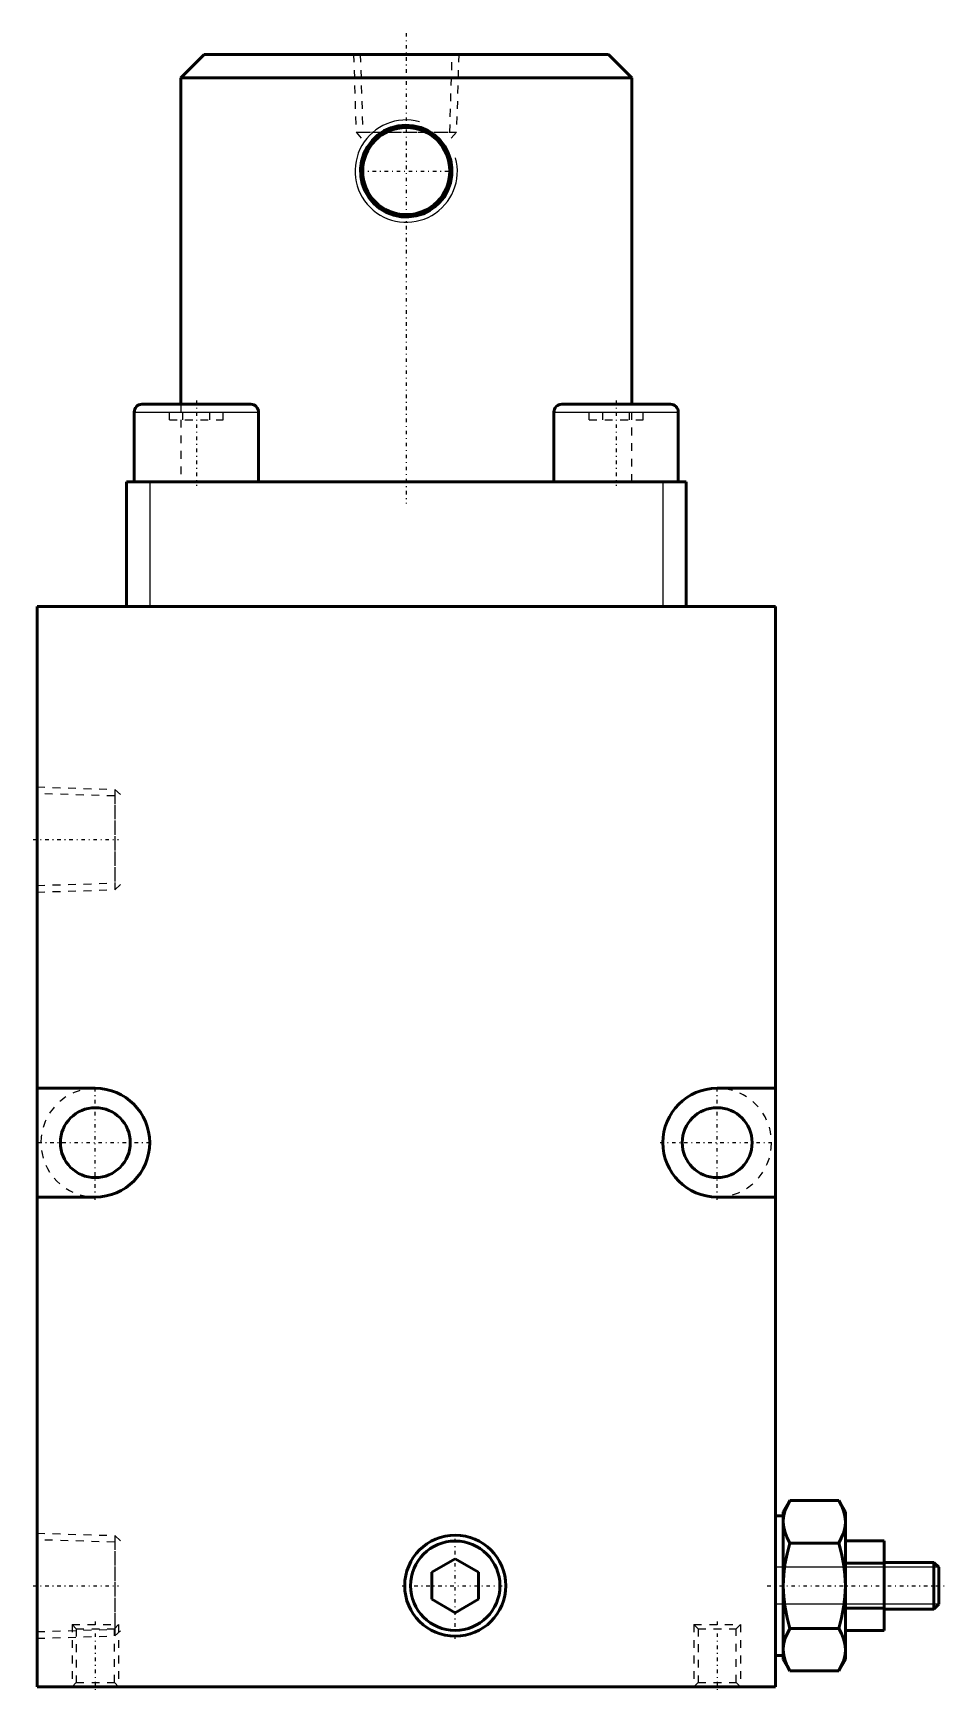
# Model space of a CAD drawing. Header units: millimetres. Extents: x -45 to 402, y -190 to 216.
# Drawn here: x 284.1 to 401.6, y 2.9 to 216 of the extents above.
import ezdxf

# ---------------------------------------------------------------- set-up
doc = ezdxf.new("R2010")
doc.units = ezdxf.units.MM
doc.linetypes.add('Center', pattern=[1.5, 0.45, -0.5, 0.05, -0.5])
doc.linetypes.add('Dashed', pattern=[2, 1, -1])
for name, color, linetype, lineweight in [('AM_0', 7, 'Continuous', 50), ('AM_4', 3, 'Continuous', 25), ('AM_5', 3, 'Continuous', 25), ('AM_7', 7, 'Center', 25), ('AM_9', 6, 'Dashed', 25)]:
    doc.layers.add(name, color=color, linetype=linetype, lineweight=lineweight)

msp = doc.modelspace()

# ---------------------------------------------------------------- linework, layer by layer
at = {"layer": 'AM_0'}
for p, q in [((306.09, 213.3), (303.09, 210.3)), ((306.09, 213.3), (358.09, 213.3)), ((361.09, 210.3), (358.09, 213.3)), ((303.09, 210.3), (361.09, 210.3)), ((303.09, 210.3), (303.09, 168.3)), ((361.09, 168.3), (361.09, 210.3)), ((297.09, 167.3), (297.09, 158.3)), ((298.09, 168.3), (312.09, 168.3)), ((313.09, 158.3), (313.09, 167.3)), ((351.09, 167.3), (351.09, 158.3)), ((352.09, 168.3), (366.09, 168.3)), ((367.09, 158.3), (367.09, 167.3)), ((296.09, 158.3), (368.09, 158.3)), ((296.09, 158.3), (296.09, 142.3)), ((368.09, 158.3), (368.09, 142.3)), ((284.59, 142.3), (284.59, 3.3)), ((284.59, 142.3), (379.59, 142.3)), ((379.59, 142.3), (379.59, 3.3)), ((292.09, 80.3), (284.59, 80.3)), ((379.59, 80.3), (372.09, 80.3)), ((284.59, 66.3), (292.09, 66.3)), ((372.09, 66.3), (379.59, 66.3)), ((381.44, 27.27), (380.59, 25.8)), ((380.59, 25.8), (380.59, 6.8)), ((387.74, 27.27), (381.44, 27.27)), ((388.59, 25.8), (387.74, 27.27)), ((388.59, 25.8), (388.59, 6.8)), ((380.59, 25.3), (379.59, 25.3)), ((387.74, 21.78), (381.44, 21.78)), ((393.59, 22.07), (388.59, 22.07)), ((393.59, 10.52), (393.59, 22.07)), ((338.39, 19.76), (335.39, 18.03)), ((341.39, 18.03), (338.39, 19.76)), ((393.59, 19.18), (388.59, 19.18)), ((399.98, 19.3), (393.59, 19.3)), ((400.59, 18.68), (399.98, 19.3)), ((399.98, 19.3), (399.98, 13.3)), ((335.39, 18.03), (335.39, 14.57)), ((341.39, 14.57), (341.39, 18.03)), ((400.59, 18.68), (400.59, 13.91)), ((335.39, 14.57), (338.39, 12.83)), ((338.39, 12.83), (341.39, 14.57)), ((393.59, 13.41), (388.59, 13.41)), ((393.59, 13.3), (399.98, 13.3)), ((399.98, 13.3), (400.59, 13.91)), ((387.74, 10.81), (381.44, 10.81)), ((393.59, 10.52), (388.59, 10.52)), ((379.59, 7.3), (380.59, 7.3)), ((380.59, 6.8), (381.44, 5.33)), ((387.74, 5.33), (388.59, 6.8)), ((387.74, 5.33), (381.44, 5.33)), ((284.59, 3.3), (379.59, 3.3))]:
    msp.add_line(p, q, dxfattribs=at)
for points in [[(336.33, 194.2), (336.95, 194.96), (337.45, 195.84), (337.78, 196.76), (337.96, 197.76), (337.96, 198.73), (337.81, 199.72), (337.5, 200.63), (337.04, 201.51), (336.44, 202.28), (335.71, 202.96), (334.88, 203.5), (333.95, 203.9), (333, 204.14), (332, 204.21), (331.04, 204.11), (330.09, 203.86), (329.22, 203.46), (328.4, 202.91), (327.7, 202.24), (327.1, 201.44), (326.65, 200.56), (326.34, 199.59), (326.21, 198.62), (326.24, 197.61), (326.43, 196.67), (326.78, 195.74), (327.27, 194.9), (327.9, 194.14), (328.65, 193.5), (329.52, 192.98), (330.43, 192.63), (331.43, 192.43), (332.39, 192.4), (333.38, 192.53), (334.29, 192.82), (335.16, 193.26), (335.77, 193.69), (336.33, 194.2)], [(380.59, 24.53), (380.59, 24.72), (380.67, 25.36), (380.85, 26), (381.44, 27.27)], [(387.74, 27.27), (388.09, 26.6), (388.36, 25.92), (388.53, 25.23), (388.59, 24.53)], [(381.44, 21.78), (381.09, 22.45), (380.82, 23.13), (380.65, 23.82), (380.59, 24.53)], [(388.59, 24.53), (388.58, 24.33), (388.5, 23.69), (388.33, 23.05), (387.74, 21.78)], [(380.59, 16.3), (380.59, 16.3), (380.65, 17.68), (380.81, 19.04), (381.08, 20.42), (381.44, 21.78)], [(387.74, 21.78), (388.09, 20.45), (388.36, 19.1), (388.53, 17.7), (388.59, 16.3)], [(381.44, 10.81), (381.09, 12.15), (380.82, 13.5), (380.65, 14.89), (380.59, 16.3)], [(388.59, 16.3), (388.59, 16.29), (388.53, 14.92), (388.36, 13.55), (388.09, 12.17), (387.74, 10.81)], [(380.59, 8.07), (380.59, 8.27), (380.67, 8.91), (380.85, 9.54), (381.44, 10.81)], [(387.74, 10.81), (388.09, 10.15), (388.36, 9.47), (388.53, 8.77), (388.59, 8.07)], [(381.44, 5.33), (381.09, 6), (380.82, 6.67), (380.65, 7.37), (380.59, 8.07)], [(388.59, 8.07), (388.58, 7.88), (388.5, 7.24), (388.33, 6.6), (387.74, 5.33)]]:
    msp.add_lwpolyline(points, dxfattribs=at)
for centre, radius in [((332.09, 198.3), 5.6), ((292.09, 73.3), 4.5), ((372.09, 73.3), 4.5), ((338.39, 16.3), 6.5), ((338.39, 16.3), 5.75)]:
    msp.add_circle(centre, radius, dxfattribs=at)
for centre, radius, start, end in [((298.09, 167.3), 1, 90, 180), ((312.09, 167.3), 1, 360, 90), ((352.09, 167.3), 1, 90, 180), ((366.09, 167.3), 1, 360, 90), ((292.09, 73.3), 7, 270, 90), ((372.09, 73.3), 7, 90, 270)]:
    msp.add_arc(centre, radius, start, end, dxfattribs=at)
at = {"layer": 'AM_4'}
for p, q in [((297.09, 167.3), (313.09, 167.3)), ((351.09, 167.3), (367.09, 167.3)), ((299.09, 158.3), (299.09, 142.3)), ((365.09, 158.3), (365.09, 142.3))]:
    msp.add_line(p, q, dxfattribs=at)
at = {"layer": 'AM_5', "linetype": 'Dashed'}
for p, q in [((325.32, 213.3), (325.63, 203.3)), ((338.85, 213.3), (338.54, 203.3)), ((325.63, 203.3), (338.54, 203.3)), ((325.63, 203.3), (326.52, 202.3)), ((338.54, 203.3), (337.66, 202.3)), ((284.59, 119.06), (294.59, 118.75)), ((294.59, 118.75), (294.59, 105.84)), ((294.59, 118.75), (295.59, 117.86)), ((294.59, 105.84), (295.59, 106.73)), ((284.59, 105.53), (294.59, 105.84)), ((284.59, 23.06), (294.59, 22.75)), ((294.59, 22.75), (294.59, 9.84)), ((294.59, 22.75), (295.59, 21.86)), ((289.09, 11.3), (289.09, 3.3)), ((294.59, 9.84), (295.59, 10.73)), ((295.09, 11.3), (295.09, 3.3)), ((369.09, 11.3), (369.09, 3.3)), ((375.09, 11.3), (375.09, 3.3)), ((284.59, 9.53), (294.59, 9.84))]:
    msp.add_line(p, q, dxfattribs=at)
at = {"layer": 'AM_5'}
for p, q in [((379.59, 19.3), (379.59, 18.68)), ((400.59, 18.68), (379.59, 18.68)), ((400.59, 13.91), (379.59, 13.91)), ((379.59, 13.3), (379.59, 13.91))]:
    msp.add_line(p, q, dxfattribs=at)
msp.add_arc((332.09, 198.3), 6.58, 75, 15, dxfattribs=at)
at = {"layer": 'AM_7'}
for p, q in [((332.09, 216.05), (332.09, 155.55)), ((326.21, 198.3), (337.97, 198.3)), ((305.09, 168.8), (305.09, 157.8)), ((359.09, 168.8), (359.09, 157.8)), ((284.09, 112.3), (295.09, 112.3)), ((292.09, 65.95), (292.09, 80.65)), ((372.09, 65.95), (372.09, 80.65)), ((284.74, 73.3), (299.44, 73.3)), ((364.74, 73.3), (379.44, 73.3)), ((338.39, 9.47), (338.39, 23.12)), ((284.09, 16.3), (295.09, 16.3)), ((331.56, 16.3), (345.21, 16.3)), ((378.54, 16.3), (401.64, 16.3)), ((292.09, 11.7), (292.09, 2.9)), ((372.09, 11.7), (372.09, 2.9))]:
    msp.add_line(p, q, dxfattribs=at)
at = {"layer": 'AM_9'}
for p, q in [((326.18, 213.3), (326.49, 203.3)), ((337.69, 203.3), (338, 213.3)), ((326.49, 203.3), (337.69, 203.3)), ((301.62, 166.3), (301.62, 168.3)), ((301.62, 166.3), (308.55, 166.3)), ((303.09, 168.3), (303.09, 158.3)), ((303.36, 166.3), (303.36, 168.3)), ((306.82, 166.3), (306.82, 168.3)), ((308.55, 166.3), (308.55, 168.3)), ((355.62, 166.3), (355.62, 168.3)), ((355.62, 166.3), (362.55, 166.3)), ((357.36, 166.3), (357.36, 168.3)), ((360.82, 166.3), (360.82, 168.3)), ((361.09, 158.3), (361.09, 168.3)), ((362.55, 166.3), (362.55, 168.3)), ((294.59, 117.9), (284.59, 118.21)), ((294.59, 117.9), (294.59, 106.7)), ((284.59, 106.39), (294.59, 106.7)), ((294.59, 21.9), (284.59, 22.21)), ((294.59, 21.9), (294.59, 10.7)), ((284.59, 10.39), (294.59, 10.7)), ((289.09, 11.3), (295.09, 11.3)), ((289.09, 11.3), (289.63, 10.76)), ((289.63, 10.76), (289.63, 3.84)), ((289.63, 10.76), (294.55, 10.76)), ((294.55, 10.76), (295.09, 11.3)), ((294.55, 3.84), (294.55, 10.76)), ((369.09, 11.3), (375.09, 11.3)), ((369.09, 11.3), (369.63, 10.76)), ((369.63, 10.76), (369.63, 3.84)), ((369.63, 10.76), (374.55, 10.76)), ((374.55, 10.76), (375.09, 11.3)), ((374.55, 3.84), (374.55, 10.76)), ((289.63, 3.84), (289.09, 3.3)), ((289.63, 3.84), (294.55, 3.84)), ((295.09, 3.3), (294.55, 3.84)), ((369.63, 3.84), (369.09, 3.3)), ((369.63, 3.84), (374.55, 3.84)), ((375.09, 3.3), (374.55, 3.84))]:
    msp.add_line(p, q, dxfattribs=at)
for centre, start, end in [((292.09, 73.3), 90, 270), ((372.09, 73.3), 270, 90)]:
    msp.add_arc(centre, 7, start, end, dxfattribs=at)

doc.saveas('drawing.dxf')
